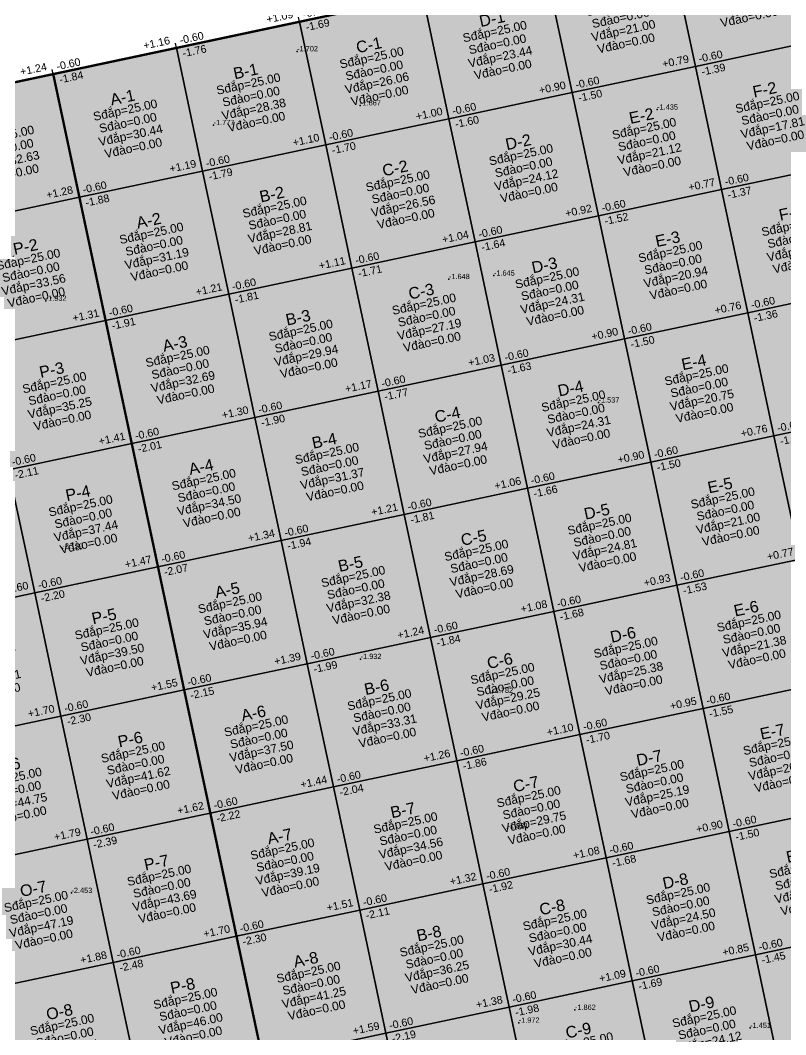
# Model space of a CAD drawing. Header units: metres. Extents: x 466 to 874, y 288 to 471.
# Drawn here: x 554.07 to 584.46, y 386.08 to 426.37 of the extents above; entities that cross this region are included whole.
import ezdxf
from ezdxf.enums import TextEntityAlignment as Align

# ---------------------------------------------------------------- set-up
doc = ezdxf.new("R2010")
doc.units = ezdxf.units.M
for name, color, linetype in [('SN-Dap', 3, 'Continuous'), ('SN-DiemDo', 9, 'Continuous'), ('SN-Luoi', 8, 'Continuous'), ('SN-Nut', 7, 'Continuous'), ('SN-O', 7, 'Continuous'), ('SN-RanhGioi', 1, 'Continuous')]:
    doc.layers.add(name, color=color, linetype=linetype)
doc.styles.add('SN', font='arial.ttf')

# ---------------------------------------------------------------- blocks, each defined once
blk = doc.blocks.new('SN_O')
at = {"color": 2, "style": 'SN'}
blk.add_attdef('TEN', text='', height=0.456, dxfattribs=at).set_placement((0, 1.026), align=Align.MIDDLE_CENTER)
at = {"color": 7, "style": 'SN'}
for tag, p in [('SDAP', (0, 0.513)), ('SDAO', (0, 0)), ('VDAP', (0, -0.513)), ('VDAO', (0, -1.026))]:
    blk.add_attdef(tag, text='', height=0.342, dxfattribs=at).set_placement(p, align=Align.MIDDLE_CENTER)
blk = doc.blocks.new('SN_NUT')
for p, q in [((-0.19, 0), (0.19, 0)), ((0, -0.19), (0, 0.19))]:
    blk.add_line(p, q)
at = {"color": 5, "style": 'SN'}
blk.add_attdef('CC', text='', height=0.304, dxfattribs=at).set_placement((-0.19, 0.114), align=Align.BOTTOM_RIGHT)
at = {"color": 1, "style": 'SN'}
blk.add_attdef('CDTK', (0.19, 0.114), '', height=0.304, dxfattribs=at)
at = {"color": 3, "style": 'SN'}
blk.add_attdef('CDTN', (0.19, -0.418), '', height=0.304, dxfattribs=at)

msp = doc.modelspace()

# ---------------------------------------------------------------- hatches: boundary and pattern name
at = {"layer": 'SN-Dap', "transparency": 33554534}
for points in [[(585.766, 425.576), (580.875, 424.536), (579.835, 429.427), (584.726, 430.467)], [(580.875, 424.536), (575.984, 423.497), (574.944, 428.387), (579.835, 429.427)], [(575.984, 423.497), (571.093, 422.457), (570.054, 427.348), (574.944, 428.387)], [(571.093, 422.457), (566.203, 421.418), (565.163, 426.308), (570.054, 427.348)], [(566.203, 421.418), (561.312, 420.378), (560.272, 425.269), (565.163, 426.308)], [(580.875, 424.536), (585.766, 425.576), (586.805, 420.685), (581.914, 419.645)], [(561.312, 420.378), (556.421, 419.338), (555.382, 424.229), (560.272, 425.269)], [(556.421, 419.338), (551.53, 418.299), (550.491, 423.19), (555.382, 424.229)], [(575.984, 423.497), (580.875, 424.536), (581.914, 419.645), (577.024, 418.606)], [(571.093, 422.457), (575.984, 423.497), (577.024, 418.606), (572.133, 417.566)], [(566.203, 421.418), (571.093, 422.457), (572.133, 417.566), (567.242, 416.527)], [(561.312, 420.378), (566.203, 421.418), (567.242, 416.527), (562.351, 415.487)], [(581.914, 419.645), (586.805, 420.685), (587.845, 415.794), (582.954, 414.755)], [(561.312, 420.378), (562.351, 415.487), (557.461, 414.448), (556.421, 419.338)], [(577.024, 418.606), (581.914, 419.645), (582.954, 414.755), (578.063, 413.715)], [(551.53, 418.299), (556.421, 419.338), (557.461, 414.448), (552.57, 413.408)], [(572.133, 417.566), (577.024, 418.606), (578.063, 413.715), (573.172, 412.676)], [(567.242, 416.527), (572.133, 417.566), (573.172, 412.676), (568.282, 411.636)], [(562.351, 415.487), (567.242, 416.527), (568.282, 411.636), (563.391, 410.597)], [(582.954, 414.755), (587.845, 415.794), (588.884, 410.904), (583.993, 409.864)], [(562.351, 415.487), (563.391, 410.597), (558.5, 409.557), (557.461, 414.448)], [(578.063, 413.715), (582.954, 414.755), (583.993, 409.864), (579.103, 408.824)], [(552.57, 413.408), (557.461, 414.448), (558.5, 409.557), (553.609, 408.517)], [(573.172, 412.676), (578.063, 413.715), (579.103, 408.824), (574.212, 407.785)], [(568.282, 411.636), (573.172, 412.676), (574.212, 407.785), (569.321, 406.745)], [(563.391, 410.597), (568.282, 411.636), (569.321, 406.745), (564.43, 405.706)], [(583.993, 409.864), (588.884, 410.904), (589.924, 406.013), (585.033, 404.973)], [(563.391, 410.597), (564.43, 405.706), (559.54, 404.666), (558.5, 409.557)], [(579.103, 408.824), (583.993, 409.864), (585.033, 404.973), (580.142, 403.934)], [(553.609, 408.517), (558.5, 409.557), (559.54, 404.666), (554.649, 403.627)], [(548.719, 407.478), (553.609, 408.517), (554.649, 403.627), (549.758, 402.587)], [(574.212, 407.785), (579.103, 408.824), (580.142, 403.934), (575.252, 402.894)], [(569.321, 406.745), (574.212, 407.785), (575.252, 402.894), (570.361, 401.855)], [(564.43, 405.706), (569.321, 406.745), (570.361, 401.855), (565.47, 400.815)], [(564.43, 405.706), (565.47, 400.815), (560.579, 399.775), (559.54, 404.666)], [(580.142, 403.934), (585.033, 404.973), (586.073, 400.083), (581.182, 399.043)], [(554.649, 403.627), (559.54, 404.666), (560.579, 399.775), (555.689, 398.736)], [(575.252, 402.894), (580.142, 403.934), (581.182, 399.043), (576.291, 398.003)], [(549.758, 402.587), (554.649, 403.627), (555.689, 398.736), (550.798, 397.696)], [(570.361, 401.855), (575.252, 402.894), (576.291, 398.003), (571.4, 396.964)], [(565.47, 400.815), (570.361, 401.855), (571.4, 396.964), (566.51, 395.924)], [(565.47, 400.815), (566.51, 395.924), (561.619, 394.885), (560.579, 399.775)], [(581.182, 399.043), (586.073, 400.083), (587.112, 395.192), (582.221, 394.152)], [(555.689, 398.736), (560.579, 399.775), (561.619, 394.885), (556.728, 393.845)], [(576.291, 398.003), (581.182, 399.043), (582.221, 394.152), (577.331, 393.113)], [(550.798, 397.696), (555.689, 398.736), (556.728, 393.845), (551.837, 392.806)], [(571.4, 396.964), (576.291, 398.003), (577.331, 393.113), (572.44, 392.073)], [(566.51, 395.924), (571.4, 396.964), (572.44, 392.073), (567.549, 391.034)], [(566.51, 395.924), (567.549, 391.034), (562.658, 389.994), (561.619, 394.885)], [(582.221, 394.152), (587.112, 395.192), (588.152, 390.301), (583.261, 389.262)], [(556.728, 393.845), (561.619, 394.885), (562.658, 389.994), (557.768, 388.954)], [(577.331, 393.113), (582.221, 394.152), (583.261, 389.262), (578.37, 388.222)], [(551.837, 392.806), (556.728, 393.845), (557.768, 388.954), (552.877, 387.915)], [(572.44, 392.073), (577.331, 393.113), (578.37, 388.222), (573.479, 387.182)], [(567.549, 391.034), (572.44, 392.073), (573.479, 387.182), (568.589, 386.143)], [(567.549, 391.034), (568.589, 386.143), (563.698, 385.103), (562.658, 389.994)], [(557.768, 388.954), (562.658, 389.994), (563.698, 385.103), (558.807, 384.064)], [(583.261, 389.262), (588.152, 390.301), (589.191, 385.41), (584.301, 384.371)], [(578.37, 388.222), (583.261, 389.262), (584.301, 384.371), (579.41, 383.331)], [(552.877, 387.915), (557.768, 388.954), (558.807, 384.064), (553.917, 383.024)], [(573.479, 387.182), (578.37, 388.222), (579.41, 383.331), (574.519, 382.292)], [(568.589, 386.143), (573.479, 387.182), (574.519, 382.292), (569.628, 381.252)], [(568.589, 386.143), (569.628, 381.252), (564.738, 380.213), (563.698, 385.103)]]:
    msp.add_hatch(color=3, dxfattribs=at).paths.add_polyline_path(points)

# ---------------------------------------------------------------- linework, layer by layer
at = {"layer": 'SN-DiemDo'}
for p in [(565.066, 425.132, -1.702), (567.562, 422.985, -1.667), (579.357, 422.818, -1.435), (561.748, 422.202, -1.777), (572.877, 416.226, -1.645), (571.092, 416.088, -1.648), (555.083, 415.226, -1.932), (577.032, 411.185, -1.537), (555.745, 405.39, -2.15), (567.586, 401.003, -1.932), (572.814, 399.655, -1.782), (573.413, 394.277, -1.831), (556.105, 391.712, -2.453), (576.094, 387.07, -1.862), (573.863, 386.558, -1.972), (583.05, 386.352, -1.451)]:
    msp.add_point(p, dxfattribs=at)
at = {"layer": 'SN-Luoi'}
for points in [[(585.766, 425.576), (580.875, 424.536), (579.835, 429.427), (584.726, 430.467)], [(580.875, 424.536), (575.984, 423.497), (574.944, 428.387), (579.835, 429.427)], [(575.984, 423.497), (571.093, 422.457), (570.054, 427.348), (574.944, 428.387)], [(571.093, 422.457), (566.203, 421.418), (565.163, 426.308), (570.054, 427.348)], [(566.203, 421.418), (561.312, 420.378), (560.272, 425.269), (565.163, 426.308)], [(580.875, 424.536), (585.766, 425.576), (586.805, 420.685), (581.914, 419.645)], [(561.312, 420.378), (556.421, 419.338), (555.382, 424.229), (560.272, 425.269)], [(556.421, 419.338), (551.53, 418.299), (550.491, 423.19), (555.382, 424.229)], [(575.984, 423.497), (580.875, 424.536), (581.914, 419.645), (577.024, 418.606)], [(571.093, 422.457), (575.984, 423.497), (577.024, 418.606), (572.133, 417.566)], [(566.203, 421.418), (571.093, 422.457), (572.133, 417.566), (567.242, 416.527)], [(561.312, 420.378), (566.203, 421.418), (567.242, 416.527), (562.351, 415.487)], [(581.914, 419.645), (586.805, 420.685), (587.845, 415.794), (582.954, 414.755)], [(561.312, 420.378), (562.351, 415.487), (557.461, 414.448), (556.421, 419.338)], [(577.024, 418.606), (581.914, 419.645), (582.954, 414.755), (578.063, 413.715)], [(551.53, 418.299), (556.421, 419.338), (557.461, 414.448), (552.57, 413.408)], [(572.133, 417.566), (577.024, 418.606), (578.063, 413.715), (573.172, 412.676)], [(567.242, 416.527), (572.133, 417.566), (573.172, 412.676), (568.282, 411.636)], [(562.351, 415.487), (567.242, 416.527), (568.282, 411.636), (563.391, 410.597)], [(582.954, 414.755), (587.845, 415.794), (588.884, 410.904), (583.993, 409.864)], [(562.351, 415.487), (563.391, 410.597), (558.5, 409.557), (557.461, 414.448)], [(578.063, 413.715), (582.954, 414.755), (583.993, 409.864), (579.103, 408.824)], [(552.57, 413.408), (557.461, 414.448), (558.5, 409.557), (553.609, 408.517)], [(573.172, 412.676), (578.063, 413.715), (579.103, 408.824), (574.212, 407.785)], [(568.282, 411.636), (573.172, 412.676), (574.212, 407.785), (569.321, 406.745)], [(563.391, 410.597), (568.282, 411.636), (569.321, 406.745), (564.43, 405.706)], [(583.993, 409.864), (588.884, 410.904), (589.924, 406.013), (585.033, 404.973)], [(563.391, 410.597), (564.43, 405.706), (559.54, 404.666), (558.5, 409.557)], [(579.103, 408.824), (583.993, 409.864), (585.033, 404.973), (580.142, 403.934)], [(553.609, 408.517), (558.5, 409.557), (559.54, 404.666), (554.649, 403.627)], [(548.719, 407.478), (553.609, 408.517), (554.649, 403.627), (549.758, 402.587)], [(574.212, 407.785), (579.103, 408.824), (580.142, 403.934), (575.252, 402.894)], [(569.321, 406.745), (574.212, 407.785), (575.252, 402.894), (570.361, 401.855)], [(564.43, 405.706), (569.321, 406.745), (570.361, 401.855), (565.47, 400.815)], [(564.43, 405.706), (565.47, 400.815), (560.579, 399.775), (559.54, 404.666)], [(580.142, 403.934), (585.033, 404.973), (586.073, 400.083), (581.182, 399.043)], [(554.649, 403.627), (559.54, 404.666), (560.579, 399.775), (555.689, 398.736)], [(575.252, 402.894), (580.142, 403.934), (581.182, 399.043), (576.291, 398.003)], [(549.758, 402.587), (554.649, 403.627), (555.689, 398.736), (550.798, 397.696)], [(570.361, 401.855), (575.252, 402.894), (576.291, 398.003), (571.4, 396.964)], [(565.47, 400.815), (570.361, 401.855), (571.4, 396.964), (566.51, 395.924)], [(565.47, 400.815), (566.51, 395.924), (561.619, 394.885), (560.579, 399.775)], [(581.182, 399.043), (586.073, 400.083), (587.112, 395.192), (582.221, 394.152)], [(555.689, 398.736), (560.579, 399.775), (561.619, 394.885), (556.728, 393.845)], [(576.291, 398.003), (581.182, 399.043), (582.221, 394.152), (577.331, 393.113)], [(550.798, 397.696), (555.689, 398.736), (556.728, 393.845), (551.837, 392.806)], [(571.4, 396.964), (576.291, 398.003), (577.331, 393.113), (572.44, 392.073)], [(566.51, 395.924), (571.4, 396.964), (572.44, 392.073), (567.549, 391.034)], [(566.51, 395.924), (567.549, 391.034), (562.658, 389.994), (561.619, 394.885)], [(582.221, 394.152), (587.112, 395.192), (588.152, 390.301), (583.261, 389.262)], [(556.728, 393.845), (561.619, 394.885), (562.658, 389.994), (557.768, 388.954)], [(577.331, 393.113), (582.221, 394.152), (583.261, 389.262), (578.37, 388.222)], [(551.837, 392.806), (556.728, 393.845), (557.768, 388.954), (552.877, 387.915)], [(572.44, 392.073), (577.331, 393.113), (578.37, 388.222), (573.479, 387.182)], [(567.549, 391.034), (572.44, 392.073), (573.479, 387.182), (568.589, 386.143)], [(567.549, 391.034), (568.589, 386.143), (563.698, 385.103), (562.658, 389.994)], [(557.768, 388.954), (562.658, 389.994), (563.698, 385.103), (558.807, 384.064)], [(583.261, 389.262), (588.152, 390.301), (589.191, 385.41), (584.301, 384.371)], [(578.37, 388.222), (583.261, 389.262), (584.301, 384.371), (579.41, 383.331)], [(552.877, 387.915), (557.768, 388.954), (558.807, 384.064), (553.917, 383.024)], [(573.479, 387.182), (578.37, 388.222), (579.41, 383.331), (574.519, 382.292)], [(568.589, 386.143), (573.479, 387.182), (574.519, 382.292), (569.628, 381.252)], [(568.589, 386.143), (569.628, 381.252), (564.738, 380.213), (563.698, 385.103)]]:
    msp.add_lwpolyline(points, close=True, dxfattribs=at)
at = {"layer": 'SN-RanhGioi', "const_width": 0.095}
for points in [[(633.633, 440.862), (656.504, 333.266), (578.252, 316.633), (555.382, 424.229)], [(500, 300), (477.13, 407.596), (555.382, 424.229), (578.252, 316.633)]]:
    msp.add_lwpolyline(points, close=True, dxfattribs=at)

# ---------------------------------------------------------------- block references
at = {"layer": 'SN-Nut'}
for p, rotation, values in [((565.163, 426.308), 12.00000000000384, {'CDTK': '-0.60', 'CDTN': '-1.69', 'CC': '+1.09'}), ((560.272, 425.269), 12.00000000000384, {'CDTK': '-0.60', 'CDTN': '-1.76', 'CC': '+1.16'}), ((580.875, 424.536), 12.00000000000384, {'CDTK': '-0.60', 'CDTN': '-1.39', 'CC': '+0.79'}), ((555.382, 424.229), 12.00000000000353, {'CDTK': '-0.60', 'CDTN': '-1.84', 'CC': '+1.24'}), ((555.382, 424.229), 12.00000000000384, {'CDTK': '-0.60', 'CDTN': '-1.84', 'CC': '+1.24'}), ((575.984, 423.497), 12.00000000000384, {'CDTK': '-0.60', 'CDTN': '-1.50', 'CC': '+0.90'}), ((571.093, 422.457), 12.00000000000384, {'CDTK': '-0.60', 'CDTN': '-1.60', 'CC': '+1.00'}), ((566.203, 421.418), 12.00000000000384, {'CDTK': '-0.60', 'CDTN': '-1.70', 'CC': '+1.10'}), ((561.312, 420.378), 12.00000000000384, {'CDTK': '-0.60', 'CDTN': '-1.79', 'CC': '+1.19'}), ((581.914, 419.645), 12.00000000000384, {'CDTK': '-0.60', 'CDTN': '-1.37', 'CC': '+0.77'}), ((556.421, 419.338), 12.00000000000353, {'CDTK': '-0.60', 'CDTN': '-1.88', 'CC': '+1.28'}), ((556.421, 419.338), 12.00000000000384, {'CDTK': '-0.60', 'CDTN': '-1.88', 'CC': '+1.28'}), ((577.024, 418.606), 12.00000000000384, {'CDTK': '-0.60', 'CDTN': '-1.52', 'CC': '+0.92'}), ((572.133, 417.566), 12.00000000000384, {'CDTK': '-0.60', 'CDTN': '-1.64', 'CC': '+1.04'}), ((567.242, 416.527), 12.00000000000384, {'CDTK': '-0.60', 'CDTN': '-1.71', 'CC': '+1.11'}), ((562.351, 415.487), 12.00000000000384, {'CDTK': '-0.60', 'CDTN': '-1.81', 'CC': '+1.21'}), ((582.954, 414.755), 12.00000000000384, {'CDTK': '-0.60', 'CDTN': '-1.36', 'CC': '+0.76'}), ((557.461, 414.448), 12.00000000000353, {'CDTK': '-0.60', 'CDTN': '-1.91', 'CC': '+1.31'}), ((557.461, 414.448), 12.00000000000384, {'CDTK': '-0.60', 'CDTN': '-1.91', 'CC': '+1.31'}), ((578.063, 413.715), 12.00000000000384, {'CDTK': '-0.60', 'CDTN': '-1.50', 'CC': '+0.90'}), ((573.172, 412.676), 12.00000000000384, {'CDTK': '-0.60', 'CDTN': '-1.63', 'CC': '+1.03'}), ((568.282, 411.636), 12.00000000000384, {'CDTK': '-0.60', 'CDTN': '-1.77', 'CC': '+1.17'}), ((563.391, 410.597), 12.00000000000384, {'CDTK': '-0.60', 'CDTN': '-1.90', 'CC': '+1.30'}), ((583.993, 409.864), 12.00000000000384, {'CDTK': '-0.60', 'CDTN': '-1.36', 'CC': '+0.76'}), ((558.5, 409.557), 12.00000000000353, {'CDTK': '-0.60', 'CDTN': '-2.01', 'CC': '+1.41'}), ((558.5, 409.557), 12.00000000000384, {'CDTK': '-0.60', 'CDTN': '-2.01', 'CC': '+1.41'}), ((579.103, 408.824), 12.00000000000384, {'CDTK': '-0.60', 'CDTN': '-1.50', 'CC': '+0.90'}), ((553.609, 408.517), 12.00000000000353, {'CDTK': '-0.60', 'CDTN': '-2.11', 'CC': '+1.51'}), ((574.212, 407.785), 12.00000000000384, {'CDTK': '-0.60', 'CDTN': '-1.66', 'CC': '+1.06'}), ((569.321, 406.745), 12.00000000000384, {'CDTK': '-0.60', 'CDTN': '-1.81', 'CC': '+1.21'}), ((564.43, 405.706), 12.00000000000384, {'CDTK': '-0.60', 'CDTN': '-1.94', 'CC': '+1.34'}), ((559.54, 404.666), 12.00000000000353, {'CDTK': '-0.60', 'CDTN': '-2.07', 'CC': '+1.47'}), ((559.54, 404.666), 12.00000000000384, {'CDTK': '-0.60', 'CDTN': '-2.07', 'CC': '+1.47'}), ((585.033, 404.973), 12.00000000000384, {'CDTK': '-0.60', 'CDTN': '-1.37', 'CC': '+0.77'}), ((580.142, 403.934), 12.00000000000384, {'CDTK': '-0.60', 'CDTN': '-1.53', 'CC': '+0.93'}), ((554.649, 403.627), 12.00000000000353, {'CDTK': '-0.60', 'CDTN': '-2.20', 'CC': '+1.60'}), ((575.252, 402.894), 12.00000000000384, {'CDTK': '-0.60', 'CDTN': '-1.68', 'CC': '+1.08'}), ((570.361, 401.855), 12.00000000000384, {'CDTK': '-0.60', 'CDTN': '-1.84', 'CC': '+1.24'}), ((565.47, 400.815), 12.00000000000384, {'CDTK': '-0.60', 'CDTN': '-1.99', 'CC': '+1.39'}), ((560.579, 399.775), 12.00000000000353, {'CDTK': '-0.60', 'CDTN': '-2.15', 'CC': '+1.55'}), ((560.579, 399.775), 12.00000000000384, {'CDTK': '-0.60', 'CDTN': '-2.15', 'CC': '+1.55'}), ((581.182, 399.043), 12.00000000000384, {'CDTK': '-0.60', 'CDTN': '-1.55', 'CC': '+0.95'}), ((555.689, 398.736), 12.00000000000353, {'CDTK': '-0.60', 'CDTN': '-2.30', 'CC': '+1.70'}), ((576.291, 398.003), 12.00000000000384, {'CDTK': '-0.60', 'CDTN': '-1.70', 'CC': '+1.10'}), ((571.4, 396.964), 12.00000000000384, {'CDTK': '-0.60', 'CDTN': '-1.86', 'CC': '+1.26'}), ((566.51, 395.924), 12.00000000000384, {'CDTK': '-0.60', 'CDTN': '-2.04', 'CC': '+1.44'}), ((561.619, 394.885), 12.00000000000353, {'CDTK': '-0.60', 'CDTN': '-2.22', 'CC': '+1.62'}), ((561.619, 394.885), 12.00000000000384, {'CDTK': '-0.60', 'CDTN': '-2.22', 'CC': '+1.62'}), ((582.221, 394.152), 12.00000000000384, {'CDTK': '-0.60', 'CDTN': '-1.50', 'CC': '+0.90'}), ((556.728, 393.845), 12.00000000000353, {'CDTK': '-0.60', 'CDTN': '-2.39', 'CC': '+1.79'}), ((577.331, 393.113), 12.00000000000384, {'CDTK': '-0.60', 'CDTN': '-1.68', 'CC': '+1.08'}), ((572.44, 392.073), 12.00000000000384, {'CDTK': '-0.60', 'CDTN': '-1.92', 'CC': '+1.32'}), ((567.549, 391.034), 12.00000000000384, {'CDTK': '-0.60', 'CDTN': '-2.11', 'CC': '+1.51'}), ((562.658, 389.994), 12.00000000000353, {'CDTK': '-0.60', 'CDTN': '-2.30', 'CC': '+1.70'}), ((562.658, 389.994), 12.00000000000384, {'CDTK': '-0.60', 'CDTN': '-2.30', 'CC': '+1.70'}), ((557.768, 388.954), 12.00000000000353, {'CDTK': '-0.60', 'CDTN': '-2.48', 'CC': '+1.88'}), ((583.261, 389.262), 12.00000000000384, {'CDTK': '-0.60', 'CDTN': '-1.45', 'CC': '+0.85'}), ((578.37, 388.222), 12.00000000000384, {'CDTK': '-0.60', 'CDTN': '-1.69', 'CC': '+1.09'}), ((573.479, 387.182), 12.00000000000384, {'CDTK': '-0.60', 'CDTN': '-1.98', 'CC': '+1.38'}), ((568.589, 386.143), 12.00000000000384, {'CDTK': '-0.60', 'CDTN': '-2.19', 'CC': '+1.59'})]:
    msp.add_blockref('SN_NUT', p, dxfattribs=dict(at, rotation=rotation)).add_auto_attribs(values)
at = {"layer": 'SN-O'}
for p, rotation, values in [((582.8, 427.501), 12.00000000000384, {'TEN': 'F-1', 'SDAP': 'Sđắp=25.00', 'SDAO': 'Sđào=0.00', 'VDAP': 'Vđắp=18.25', 'VDAO': 'Vđào=0.00'}), ((577.91, 426.462), 12.00000000000384, {'TEN': 'E-1', 'SDAP': 'Sđắp=25.00', 'SDAO': 'Sđào=0.00', 'VDAP': 'Vđắp=21.00', 'VDAO': 'Vđào=0.00'}), ((573.019, 425.422), 12.00000000000384, {'TEN': 'D-1', 'SDAP': 'Sđắp=25.00', 'SDAO': 'Sđào=0.00', 'VDAP': 'Vđắp=23.44', 'VDAO': 'Vđào=0.00'}), ((568.128, 424.383), 12.00000000000384, {'TEN': 'C-1', 'SDAP': 'Sđắp=25.00', 'SDAO': 'Sđào=0.00', 'VDAP': 'Vđắp=26.06', 'VDAO': 'Vđào=0.00'}), ((563.237, 423.343), 12.00000000000384, {'TEN': 'B-1', 'SDAP': 'Sđắp=25.00', 'SDAO': 'Sđào=0.00', 'VDAP': 'Vđắp=28.38', 'VDAO': 'Vđào=0.00'}), ((583.84, 422.611), 12.00000000000384, {'TEN': 'F-2', 'SDAP': 'Sđắp=25.00', 'SDAO': 'Sđào=0.00', 'VDAP': 'Vđắp=17.81', 'VDAO': 'Vđào=0.00'}), ((558.347, 422.304), 12.00000000000384, {'TEN': 'A-1', 'SDAP': 'Sđắp=25.00', 'SDAO': 'Sđào=0.00', 'VDAP': 'Vđắp=30.44', 'VDAO': 'Vđào=0.00'}), ((578.949, 421.571), 12.00000000000384, {'TEN': 'E-2', 'SDAP': 'Sđắp=25.00', 'SDAO': 'Sđào=0.00', 'VDAP': 'Vđắp=21.12', 'VDAO': 'Vđào=0.00'}), ((553.456, 421.264), 12.00000000000353, {'TEN': 'P-1', 'SDAP': 'Sđắp=25.00', 'SDAO': 'Sđào=0.00', 'VDAP': 'Vđắp=32.63', 'VDAO': 'Vđào=0.00'}), ((574.058, 420.532), 12.00000000000384, {'TEN': 'D-2', 'SDAP': 'Sđắp=25.00', 'SDAO': 'Sđào=0.00', 'VDAP': 'Vđắp=24.12', 'VDAO': 'Vđào=0.00'}), ((569.168, 419.492), 12.00000000000384, {'TEN': 'C-2', 'SDAP': 'Sđắp=25.00', 'SDAO': 'Sđào=0.00', 'VDAP': 'Vđắp=26.56', 'VDAO': 'Vđào=0.00'}), ((564.277, 418.452), 12.00000000000384, {'TEN': 'B-2', 'SDAP': 'Sđắp=25.00', 'SDAO': 'Sđào=0.00', 'VDAP': 'Vđắp=28.81', 'VDAO': 'Vđào=0.00'}), ((584.879, 417.72), 12.00000000000384, {'TEN': 'F-3', 'SDAP': 'Sđắp=25.00', 'SDAO': 'Sđào=0.00', 'VDAP': 'Vđắp=17.38', 'VDAO': 'Vđào=0.00'}), ((559.386, 417.413), 12.00000000000384, {'TEN': 'A-2', 'SDAP': 'Sđắp=25.00', 'SDAO': 'Sđào=0.00', 'VDAP': 'Vđắp=31.19', 'VDAO': 'Vđào=0.00'}), ((579.989, 416.68), 12.00000000000384, {'TEN': 'E-3', 'SDAP': 'Sđắp=25.00', 'SDAO': 'Sđào=0.00', 'VDAP': 'Vđắp=20.94', 'VDAO': 'Vđào=0.00'}), ((554.495, 416.373), 12.00000000000353, {'TEN': 'P-2', 'SDAP': 'Sđắp=25.00', 'SDAO': 'Sđào=0.00', 'VDAP': 'Vđắp=33.56', 'VDAO': 'Vđào=0.00'}), ((575.098, 415.641), 12.00000000000384, {'TEN': 'D-3', 'SDAP': 'Sđắp=25.00', 'SDAO': 'Sđào=0.00', 'VDAP': 'Vđắp=24.31', 'VDAO': 'Vđào=0.00'}), ((570.207, 414.601), 12.00000000000384, {'TEN': 'C-3', 'SDAP': 'Sđắp=25.00', 'SDAO': 'Sđào=0.00', 'VDAP': 'Vđắp=27.19', 'VDAO': 'Vđào=0.00'}), ((565.317, 413.562), 12.00000000000384, {'TEN': 'B-3', 'SDAP': 'Sđắp=25.00', 'SDAO': 'Sđào=0.00', 'VDAP': 'Vđắp=29.94', 'VDAO': 'Vđào=0.00'}), ((560.426, 412.522), 12.00000000000384, {'TEN': 'A-3', 'SDAP': 'Sđắp=25.00', 'SDAO': 'Sđào=0.00', 'VDAP': 'Vđắp=32.69', 'VDAO': 'Vđào=0.00'}), ((581.028, 411.79), 12.00000000000384, {'TEN': 'E-4', 'SDAP': 'Sđắp=25.00', 'SDAO': 'Sđào=0.00', 'VDAP': 'Vđắp=20.75', 'VDAO': 'Vđào=0.00'}), ((555.535, 411.483), 12.00000000000353, {'TEN': 'P-3', 'SDAP': 'Sđắp=25.00', 'SDAO': 'Sđào=0.00', 'VDAP': 'Vđắp=35.25', 'VDAO': 'Vđào=0.00'}), ((576.138, 410.75), 12.00000000000384, {'TEN': 'D-4', 'SDAP': 'Sđắp=25.00', 'SDAO': 'Sđào=0.00', 'VDAP': 'Vđắp=24.31', 'VDAO': 'Vđào=0.00'}), ((571.247, 409.71), 12.00000000000384, {'TEN': 'C-4', 'SDAP': 'Sđắp=25.00', 'SDAO': 'Sđào=0.00', 'VDAP': 'Vđắp=27.94', 'VDAO': 'Vđào=0.00'}), ((566.356, 408.671), 12.00000000000384, {'TEN': 'B-4', 'SDAP': 'Sđắp=25.00', 'SDAO': 'Sđào=0.00', 'VDAP': 'Vđắp=31.37', 'VDAO': 'Vđào=0.00'}), ((561.465, 407.631), 12.00000000000384, {'TEN': 'A-4', 'SDAP': 'Sđắp=25.00', 'SDAO': 'Sđào=0.00', 'VDAP': 'Vđắp=34.50', 'VDAO': 'Vđào=0.00'}), ((582.068, 406.899), 12.00000000000384, {'TEN': 'E-5', 'SDAP': 'Sđắp=25.00', 'SDAO': 'Sđào=0.00', 'VDAP': 'Vđắp=21.00', 'VDAO': 'Vđào=0.00'}), ((556.575, 406.592), 12.00000000000353, {'TEN': 'P-4', 'SDAP': 'Sđắp=25.00', 'SDAO': 'Sđào=0.00', 'VDAP': 'Vđắp=37.44', 'VDAO': 'Vđào=0.00'}), ((577.177, 405.859), 12.00000000000384, {'TEN': 'D-5', 'SDAP': 'Sđắp=25.00', 'SDAO': 'Sđào=0.00', 'VDAP': 'Vđắp=24.81', 'VDAO': 'Vđào=0.00'}), ((572.286, 404.82), 12.00000000000384, {'TEN': 'C-5', 'SDAP': 'Sđắp=25.00', 'SDAO': 'Sđào=0.00', 'VDAP': 'Vđắp=28.69', 'VDAO': 'Vđào=0.00'}), ((567.396, 403.78), 12.00000000000384, {'TEN': 'B-5', 'SDAP': 'Sđắp=25.00', 'SDAO': 'Sđào=0.00', 'VDAP': 'Vđắp=32.38', 'VDAO': 'Vđào=0.00'}), ((562.505, 402.741), 12.00000000000384, {'TEN': 'A-5', 'SDAP': 'Sđắp=25.00', 'SDAO': 'Sđào=0.00', 'VDAP': 'Vđắp=35.94', 'VDAO': 'Vđào=0.00'}), ((583.107, 402.008), 12.00000000000384, {'TEN': 'E-6', 'SDAP': 'Sđắp=25.00', 'SDAO': 'Sđào=0.00', 'VDAP': 'Vđắp=21.38', 'VDAO': 'Vđào=0.00'}), ((557.614, 401.701), 12.00000000000353, {'TEN': 'P-5', 'SDAP': 'Sđắp=25.00', 'SDAO': 'Sđào=0.00', 'VDAP': 'Vđắp=39.50', 'VDAO': 'Vđào=0.00'}), ((578.217, 400.969), 12.00000000000384, {'TEN': 'D-6', 'SDAP': 'Sđắp=25.00', 'SDAO': 'Sđào=0.00', 'VDAP': 'Vđắp=25.38', 'VDAO': 'Vđào=0.00'}), ((552.723, 400.662), 12.00000000000353, {'TEN': 'O-5', 'SDAP': 'Sđắp=25.00', 'SDAO': 'Sđào=0.00', 'VDAP': 'Vđắp=42.31', 'VDAO': 'Vđào=0.00'}), ((573.326, 399.929), 12.00000000000384, {'TEN': 'C-6', 'SDAP': 'Sđắp=25.00', 'SDAO': 'Sđào=0.00', 'VDAP': 'Vđắp=29.25', 'VDAO': 'Vđào=0.00'}), ((568.435, 398.889), 12.00000000000384, {'TEN': 'B-6', 'SDAP': 'Sđắp=25.00', 'SDAO': 'Sđào=0.00', 'VDAP': 'Vđắp=33.31', 'VDAO': 'Vđào=0.00'}), ((563.544, 397.85), 12.00000000000384, {'TEN': 'A-6', 'SDAP': 'Sđắp=25.00', 'SDAO': 'Sđào=0.00', 'VDAP': 'Vđắp=37.50', 'VDAO': 'Vđào=0.00'}), ((584.147, 397.117), 12.00000000000384, {'TEN': 'E-7', 'SDAP': 'Sđắp=25.00', 'SDAO': 'Sđào=0.00', 'VDAP': 'Vđắp=20.88', 'VDAO': 'Vđào=0.00'}), ((558.654, 396.81), 12.00000000000353, {'TEN': 'P-6', 'SDAP': 'Sđắp=25.00', 'SDAO': 'Sđào=0.00', 'VDAP': 'Vđắp=41.62', 'VDAO': 'Vđào=0.00'}), ((579.256, 396.078), 12.00000000000384, {'TEN': 'D-7', 'SDAP': 'Sđắp=25.00', 'SDAO': 'Sđào=0.00', 'VDAP': 'Vđắp=25.19', 'VDAO': 'Vđào=0.00'}), ((553.763, 395.771), 12.00000000000353, {'TEN': 'O-6', 'SDAP': 'Sđắp=25.00', 'SDAO': 'Sđào=0.00', 'VDAP': 'Vđắp=44.75', 'VDAO': 'Vđào=0.00'}), ((574.365, 395.038), 12.00000000000384, {'TEN': 'C-7', 'SDAP': 'Sđắp=25.00', 'SDAO': 'Sđào=0.00', 'VDAP': 'Vđắp=29.75', 'VDAO': 'Vđào=0.00'}), ((569.475, 393.999), 12.00000000000384, {'TEN': 'B-7', 'SDAP': 'Sđắp=25.00', 'SDAO': 'Sđào=0.00', 'VDAP': 'Vđắp=34.56', 'VDAO': 'Vđào=0.00'}), ((564.584, 392.959), 12.00000000000384, {'TEN': 'A-7', 'SDAP': 'Sđắp=25.00', 'SDAO': 'Sđào=0.00', 'VDAP': 'Vđắp=39.19', 'VDAO': 'Vđào=0.00'}), ((559.693, 391.92), 12.00000000000353, {'TEN': 'P-7', 'SDAP': 'Sđắp=25.00', 'SDAO': 'Sđào=0.00', 'VDAP': 'Vđắp=43.69', 'VDAO': 'Vđào=0.00'}), ((585.187, 392.227), 12.00000000000384, {'TEN': 'E-8', 'SDAP': 'Sđắp=25.00', 'SDAO': 'Sđào=0.00', 'VDAP': 'Vđắp=19.56', 'VDAO': 'Vđào=0.00'}), ((580.296, 391.187), 12.00000000000384, {'TEN': 'D-8', 'SDAP': 'Sđắp=25.00', 'SDAO': 'Sđào=0.00', 'VDAP': 'Vđắp=24.50', 'VDAO': 'Vđào=0.00'}), ((554.803, 390.88), 12.00000000000353, {'TEN': 'O-7', 'SDAP': 'Sđắp=25.00', 'SDAO': 'Sđào=0.00', 'VDAP': 'Vđắp=47.19', 'VDAO': 'Vđào=0.00'}), ((575.405, 390.148), 12.00000000000384, {'TEN': 'C-8', 'SDAP': 'Sđắp=25.00', 'SDAO': 'Sđào=0.00', 'VDAP': 'Vđắp=30.44', 'VDAO': 'Vđào=0.00'}), ((570.514, 389.108), 12.00000000000384, {'TEN': 'B-8', 'SDAP': 'Sđắp=25.00', 'SDAO': 'Sđào=0.00', 'VDAP': 'Vđắp=36.25', 'VDAO': 'Vđào=0.00'}), ((565.624, 388.068), 12.00000000000384, {'TEN': 'A-8', 'SDAP': 'Sđắp=25.00', 'SDAO': 'Sđào=0.00', 'VDAP': 'Vđắp=41.25', 'VDAO': 'Vđào=0.00'}), ((560.733, 387.029), 12.00000000000353, {'TEN': 'P-8', 'SDAP': 'Sđắp=25.00', 'SDAO': 'Sđào=0.00', 'VDAP': 'Vđắp=46.00', 'VDAO': 'Vđào=0.00'}), ((581.335, 386.296), 12.00000000000384, {'TEN': 'D-9', 'SDAP': 'Sđắp=25.00', 'SDAO': 'Sđào=0.00', 'VDAP': 'Vđắp=24.12', 'VDAO': 'Vđào=0.00'}), ((555.842, 385.989), 12.00000000000353, {'TEN': 'O-8', 'SDAP': 'Sđắp=25.00', 'SDAO': 'Sđào=0.00', 'VDAP': 'Vđắp=49.81', 'VDAO': 'Vđào=0.00'}), ((576.445, 385.257), 12.00000000000384, {'TEN': 'C-9', 'SDAP': 'Sđắp=25.00', 'SDAO': 'Sđào=0.00', 'VDAP': 'Vđắp=30.94', 'VDAO': 'Vđào=0.00'})]:
    msp.add_blockref('SN_O', p, dxfattribs=dict(at, rotation=rotation)).add_auto_attribs(values)

# ---------------------------------------------------------------- texts
at = {"layer": 'SN-DiemDo', "style": 'SN'}
for s, p in [('-1.702', (565.066, 425.132)), ('-1.667', (567.562, 422.985)), ('-1.435', (579.357, 422.818)), ('-1.777', (561.748, 422.202)), ('-1.648', (571.092, 416.088)), ('-1.645', (572.877, 416.226)), ('-1.932', (555.083, 415.226)), ('-1.537', (577.032, 411.185)), ('-2.150', (555.745, 405.39)), ('-1.932', (567.586, 401.003)), ('-1.782', (572.814, 399.655)), ('-1.831', (573.413, 394.277)), ('-2.453', (556.105, 391.712)), ('-1.862', (576.094, 387.07)), ('-1.972', (573.863, 386.558)), ('-1.451', (583.05, 386.352))]:
    msp.add_text(s, height=0.209, dxfattribs=at).set_placement(p)

doc.saveas('drawing.dxf')
